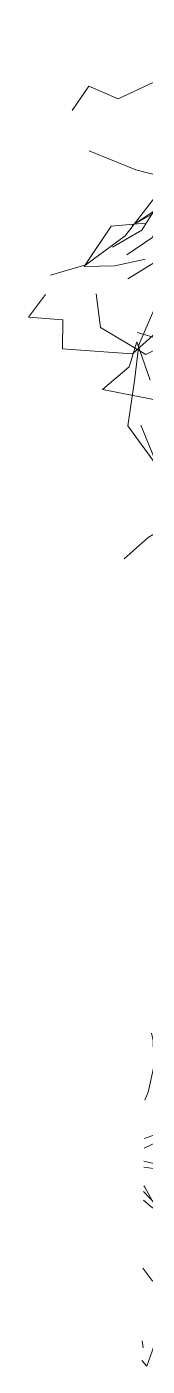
# Model space of a CAD drawing. Header units: metres. Extents: x 0 to 46.1, y -33.1 to 1.9.
# Drawn here: x 39.835 to 39.933, y -10.281 to -9.152 of the extents above; entities that cross this region are included whole.
import ezdxf

# ---------------------------------------------------------------- set-up
doc = ezdxf.new("R2010")
doc.units = ezdxf.units.M
doc.header["$LTSCALE"] = 0.02
doc.layers.add('AB_EXT_MASSIF', color=8, linetype='Continuous', lineweight=9)
doc.layers.add('BLOC_FEUILLAGE', color=7, linetype='Continuous', lineweight=13)
doc.layers.add('ARCHIBOOKS_ARBRE', color=7, linetype='Continuous')

# ---------------------------------------------------------------- blocks, each defined once
blk = doc.blocks.new('AB_ALPHA_7b87773eaf7dd805')
at = {"layer": 'BLOC_FEUILLAGE', "color": 8, "lineweight": 13, "true_color": 0x878787, "transparency": 33554572}
for points in [[(-2.5175, 0.8697), (-2.5617, 0.803), (-2.6489, 0.7532), (-2.7242, 0.7181), (-2.7862, 0.7445), (-2.8209, 0.6936)], [(-2.6389, 0.6582), (-2.6379, 0.6043), (-2.5997, 0.5507), (-2.6313, 0.5103), (-2.6739, 0.4411), (-2.736, 0.4055)], [(-2.603, 0.6143), (-2.5962, 0.5452), (-2.6866, 0.5683), (-2.7851, 0.6082)], [(-2.5605, 0.5694), (-2.6383, 0.4886), (-2.6947, 0.451), (-2.6367, 0.484), (-2.6509, 0.4266), (-2.7057, 0.3891)], [(-2.6457, 0.5119), (-2.7097, 0.4292), (-2.7925, 0.3684), (-2.8668, 0.3463)], [(-2.6673, 0.38), (-2.7314, 0.3659), (-2.7957, 0.3648), (-2.7392, 0.4496), (-2.6677, 0.4561)], [(-2.3699, 0.4022), (-2.4299, 0.4169), (-2.531, 0.4003), (-2.593, 0.4162), (-2.6455, 0.3746), (-2.704, 0.3386)], [(-2.4165, 0.355), (-2.4429, 0.2971), (-2.5402, 0.3029), (-2.5762, 0.2248), (-2.666, 0.179), (-2.7613, 0.2359), (-2.7706, 0.3072)], [(-2.4664, 0.3501), (-2.4551, 0.245), (-2.4581, 0.1682), (-2.5323, 0.1885), (-2.5817, 0.2121), (-2.6356, 0.2113), (-2.6841, 0.2258)], [(-2.6293, 0.2392), (-2.6941, 0.1809), (-2.7442, 0.1844), (-2.8412, 0.1912), (-2.8409, 0.2524), (-2.9131, 0.258), (-2.8773, 0.3056)], [(-2.6468, 0.2777), (-2.6804, 0.1994), (-2.6894, 0.1238), (-2.7036, 0.029), (-2.6395, -0.0587), (-2.6764, 0.0303)], [(-2.481, 0.0175), (-2.5593, 0.0324), (-2.653, 0.0854), (-2.7572, 0.1055), (-2.7011, 0.1531), (-2.6845, 0.2058), (-2.6566, 0.1255)], [(-2.5625, 0.0118), (-2.5373, -0.0502), (-2.578, -0.0949), (-2.6133, -0.1784), (-2.6606, -0.206), (-2.7114, -0.2514)]]:
    blk.add_lwpolyline(points, dxfattribs=at)

msp = doc.modelspace()

# ---------------------------------------------------------------- linework, layer by layer
at = {"layer": 'AB_EXT_MASSIF', "lineweight": 9, "true_color": 0x606060, "transparency": 33554597}
for points in [[(39.9385, -10), (39.94, -10.0063), (39.9404, -10.0283), (39.9357, -10.0499), (39.9327, -10.0567)], [(40, -10.0531), (39.9886, -10.0646), (39.9588, -10.0843), (39.9323, -10.0969)], [(39.9323, -10.0889), (40, -10.0656)], [(39.9321, -10.1079), (40, -10.1244)], [(40, -10.1092), (39.9755, -10.1146), (39.9467, -10.115), (39.9321, -10.1131)], [(39.9319, -10.1288), (39.9328, -10.13), (39.9454, -10.1528), (39.9529, -10.1765), (39.9547, -10.2014), (39.9514, -10.2272), (39.944, -10.2538), (39.9345, -10.2808), (39.9303, -10.2759)], [(39.9318, -10.1335), (40, -10.2052)], [(40, -10.1768), (39.9999, -10.1768), (39.9682, -10.1651), (39.9383, -10.1464), (39.9318, -10.1409)], [(40, -10.2467), (39.9909, -10.2434), (39.9625, -10.2281), (39.9388, -10.2084), (39.9311, -10.1982)], [(39.9305, -10.2595), (39.9315, -10.2652)]]:
    msp.add_lwpolyline(points, dxfattribs=at)

# ---------------------------------------------------------------- block references
at = {"layer": 'ARCHIBOOKS_ARBRE', "transparency": 33554687, "xscale": 0.4, "yscale": 0.4}
msp.add_blockref('AB_ALPHA_7b87773eaf7dd805', (41, -9.5), dxfattribs=at)

doc.saveas('drawing.dxf')
